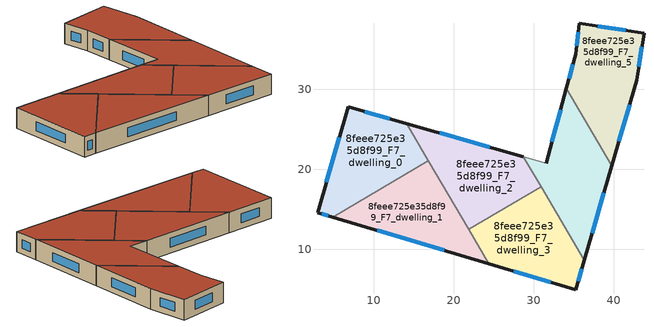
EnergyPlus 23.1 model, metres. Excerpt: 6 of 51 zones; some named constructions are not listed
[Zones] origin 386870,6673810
8feee725e35d8f99_F7_dwelling_0
 floor to 8feee725e35d8f99_F6_dwelling_0 (EU_floor_Construction): 14.1,25.74 16.84,21.08 4.86,14.04 2.97,14.61 6.78,27.82 z21
 wall outside (EU_wall_Construction): 14.1,25.74 6.78,27.82 2.97,14.61 4.86,14.04 z21:24
 wall to 8feee725e35d8f99_F7_dwelling_1 (EU_wall_Construction): 4.86,14.04 16.84,21.08 z21:24
 wall to 8feee725e35d8f99_F7_dwelling_2 (EU_wall_Construction): 16.84,21.08 14.1,25.74 z21:24
 window (EU_Window_Construction): 3.51,14.45 4.32,14.21 / 5.69,24.04 4.06,18.38 / 12.01,26.34 8.87,27.22 z21.86:23.14
 roof outside (EU_roof_Construction): 16.84,21.08 14.1,25.74 6.78,27.82 2.97,14.61 4.86,14.04 z24
8feee725e35d8f99_F7_dwelling_1
 floor to 8feee725e35d8f99_F6_dwelling_1 (EU_floor_Construction): 16.84,21.08 24.38,8.22 4.86,14.04 z21
 wall outside (EU_wall_Construction): 4.86,14.04 24.38,8.22 z21:24
 wall to 8feee725e35d8f99_F7_dwelling_3 (EU_wall_Construction): 24.38,8.22 21.87,12.51 z21:24
 wall to 8feee725e35d8f99_F7_dwelling_2 (EU_wall_Construction): 21.87,12.51 16.84,21.08 z21:24
 window (EU_Window_Construction): 10.44,12.38 18.8,9.89 z21.86:23.14
 roof outside (EU_roof_Construction): 24.38,8.22 16.84,21.08 4.86,14.04 z24
8feee725e35d8f99_F7_dwelling_2
 floor to 8feee725e35d8f99_F6_dwelling_2 (EU_floor_Construction): 28.7,21.61 30.92,17.82 21.87,12.51 14.1,25.74 z21
 wall outside (EU_wall_Construction): 28.7,21.61 14.1,25.74 z21:24
 wall to 8feee725e35d8f99_F7_dwelling_3 (EU_wall_Construction): 21.87,12.51 30.92,17.82 z21:24
 wall to 8feee725e35d8f99_F7_dwelling_4 (EU_wall_Construction): 30.92,17.82 28.7,21.61 z21:24
 window (EU_Window_Construction): 24.53,22.79 18.27,24.56 z21.86:23.14
 roof outside (EU_roof_Construction): 30.92,17.82 28.7,21.61 14.1,25.74 21.87,12.51 z24
8feee725e35d8f99_F7_dwelling_3
 floor to 8feee725e35d8f99_F6_dwelling_3 (EU_floor_Construction): 30.92,17.82 36.31,8.63 35.25,4.99 24.38,8.22 21.87,12.51 z21
 wall outside (EU_wall_Construction): 24.38,8.22 35.25,4.99 36.31,8.63 z21:24
 wall to 8feee725e35d8f99_F7_dwelling_4 (EU_wall_Construction): 36.31,8.63 30.92,17.82 z21:24
 window (EU_Window_Construction): 35.55,6.03 36.01,7.59 / 27.49,7.3 32.14,5.91 z21.86:23.14
 roof outside (EU_roof_Construction): 35.25,4.99 36.31,8.63 30.92,17.82 21.87,12.51 24.38,8.22 z24
8feee725e35d8f99_F7_dwelling_4
 floor to 8feee725e35d8f99_F6_dwelling_4 (EU_floor_Construction): 34.09,30.15 39.77,20.46 36.31,8.63 28.7,21.61 31.54,20.8 z21
 wall outside (EU_wall_Construction): 34.09,30.15 31.54,20.8 / 36.31,8.63 39.77,20.46 z21:24
 wall to 8feee725e35d8f99_F7_dwelling_5 (EU_wall_Construction): 39.77,20.46 34.09,30.15 z21:24
 wall adiabatic (EU_wall_Construction): 31.54,20.8 28.7,21.61 z21:24
 window (EU_Window_Construction): 33.36,27.48 32.27,23.47 / 37.3,12.01 38.78,17.08 z21.86:23.14
 roof outside (EU_roof_Construction): 36.31,8.63 39.77,20.46 34.09,30.15 31.54,20.8 28.7,21.61 z24
8feee725e35d8f99_F7_dwelling_5
 floor to 8feee725e35d8f99_F6_dwelling_5 (EU_floor_Construction): 43.79,37.05 42.89,31.12 39.77,20.46 34.09,30.15 35.24,34.38 35.72,38.25 z21
 wall outside (EU_wall_Construction): 39.77,20.46 42.89,31.12 43.79,37.05 35.72,38.25 35.24,34.38 34.09,30.15 z21:24
 window (EU_Window_Construction): 34.91,33.17 34.42,31.36 / 35.58,37.15 35.37,35.49 / 41.48,37.39 38.02,37.91 / 43.14,32.82 43.53,35.35 / 40.66,23.51 42,28.08 z21.86:23.14
 roof outside (EU_roof_Construction): 39.77,20.46 42.89,31.12 43.79,37.05 35.72,38.25 35.24,34.38 34.09,30.15 z24
[SCHEDULE:FILE] Column Number=1; Rows to Skip at Top=0; Number of Hours of Data=8760; Column Separator=Comma; Interpolate to Timestep=No; Minutes per Item=60; Adjust Schedule for Daylight Savings=Yes
Name | File
EU_Step8_GainSchedule_8feee725e35d8f99_F3_dwelling_0_f000 | ../../schedules/8feee725e35d8f99/8feee725e35d8f99_F3_dwelling_0_f000_gain.csv
EU_Step8_GainSchedule_8feee725e35d8f99_F3_dwelling_1_f000 | ../../schedules/8feee725e35d8f99/8feee725e35d8f99_F3_dwelling_1_f000_gain.csv
EU_Step8_GainSchedule_8feee725e35d8f99_F3_dwelling_2_f000 | ../../schedules/8feee725e35d8f99/8feee725e35d8f99_F3_dwelling_2_f000_gain.csv
EU_Step8_GainSchedule_8feee725e35d8f99_F3_dwelling_3_f000 | ../../schedules/8feee725e35d8f99/8feee725e35d8f99_F3_dwelling_3_f000_gain.csv
EU_Step8_GainSchedule_8feee725e35d8f99_F3_dwelling_4_f000 | ../../schedules/8feee725e35d8f99/8feee725e35d8f99_F3_dwelling_4_f000_gain.csv
EU_Step8_GainSchedule_8feee725e35d8f99_F3_dwelling_5_f000 | ../../schedules/8feee725e35d8f99/8feee725e35d8f99_F3_dwelling_5_f000_gain.csv
EU_Step8_GainSchedule_8feee725e35d8f99_F4_dwelling_0_f000 | ../../schedules/8feee725e35d8f99/8feee725e35d8f99_F4_dwelling_0_f000_gain.csv
EU_Step8_GainSchedule_8feee725e35d8f99_F4_dwelling_1_f000 | ../../schedules/8feee725e35d8f99/8feee725e35d8f99_F4_dwelling_1_f000_gain.csv
EU_Step8_GainSchedule_8feee725e35d8f99_F4_dwelling_2_f000 | ../../schedules/8feee725e35d8f99/8feee725e35d8f99_F4_dwelling_2_f000_gain.csv
EU_Step8_GainSchedule_8feee725e35d8f99_F4_dwelling_3_f000 | ../../schedules/8feee725e35d8f99/8feee725e35d8f99_F4_dwelling_3_f000_gain.csv
EU_Step8_GainSchedule_8feee725e35d8f99_F4_dwelling_4_f000 | ../../schedules/8feee725e35d8f99/8feee725e35d8f99_F4_dwelling_4_f000_gain.csv
EU_Step8_GainSchedule_8feee725e35d8f99_F4_dwelling_5_f000 | ../../schedules/8feee725e35d8f99/8feee725e35d8f99_F4_dwelling_5_f000_gain.csv
